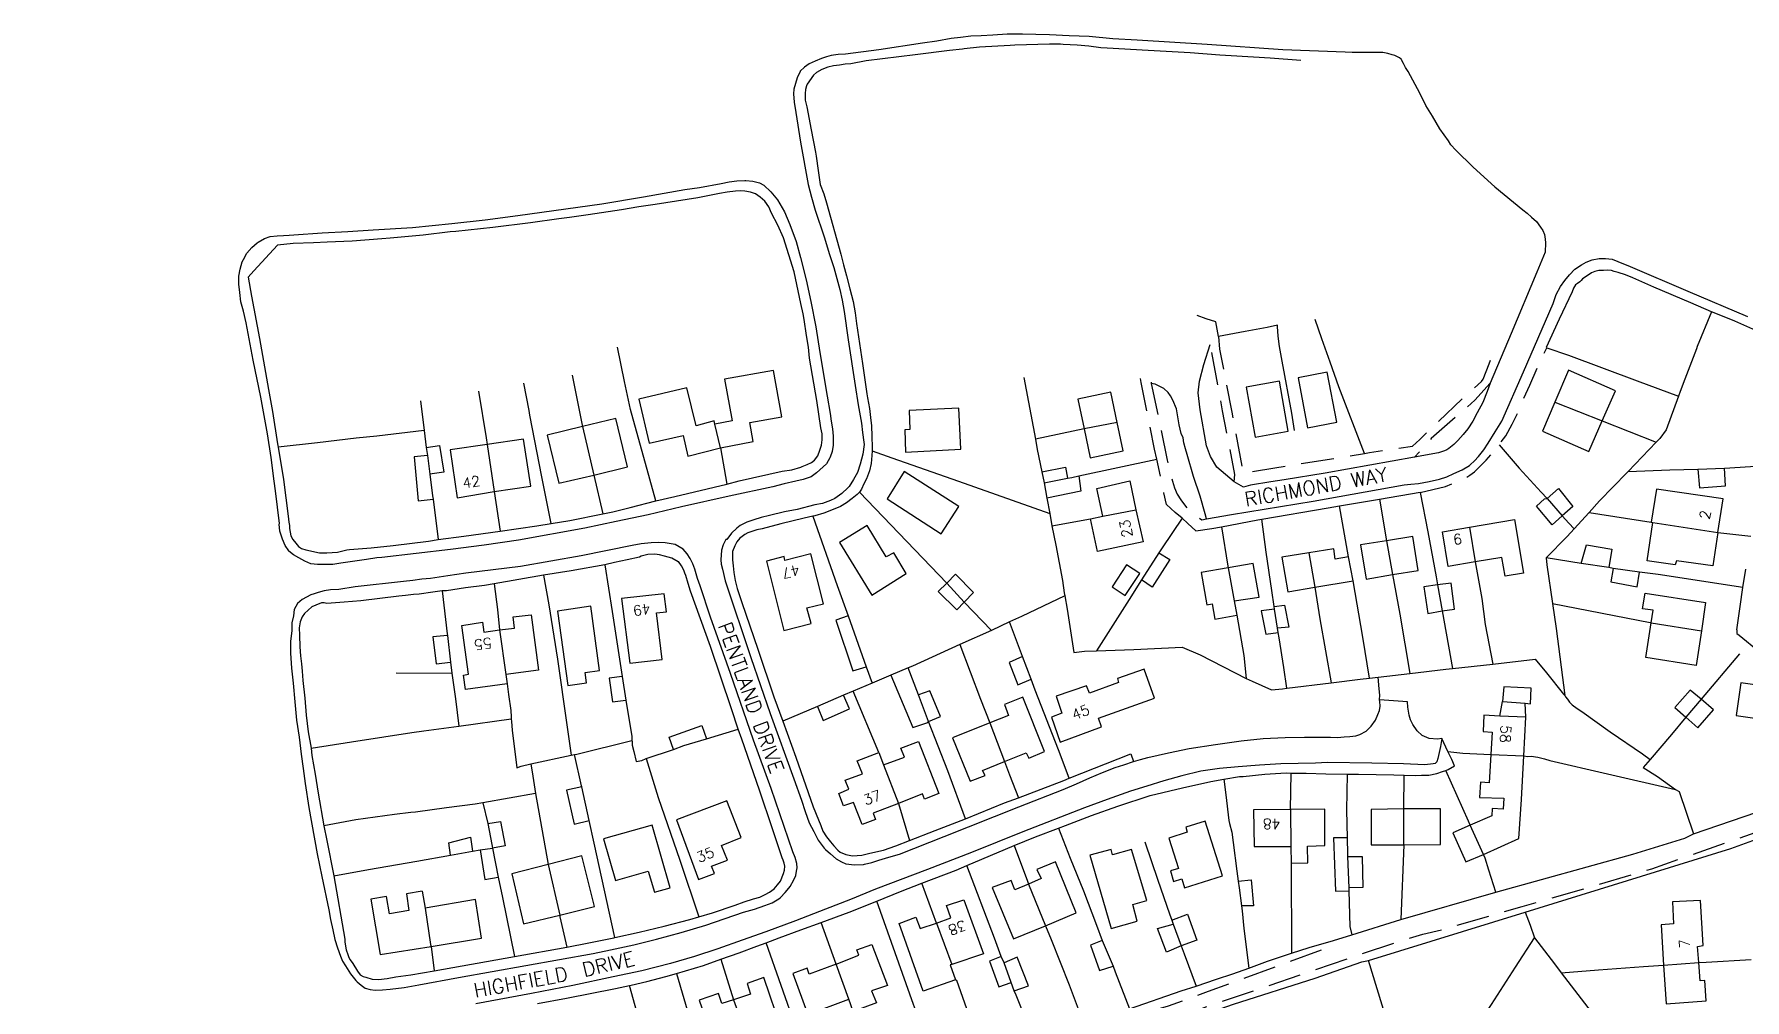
# Model space of a CAD drawing. Extents: x 441020 to 630336, y 432046 to 448236.
# Drawn here: x 628527 to 628857, y 447785.9 to 447972 of the extents above; entities that cross this region are included whole.
import ezdxf
from ezdxf.enums import TextEntityAlignment as Align

# ---------------------------------------------------------------- set-up
doc = ezdxf.new("R2010")
doc.units = 0
doc.linetypes.add('HIDDEN', pattern=[9.525, 6.35, -3.175])
for name, color, linetype in [('BUILDOUT', 8, 'CONTINUOUS'), ('BUILDTXT', 8, 'CONTINUOUS'), ('GENLINE', 8, 'CONTINUOUS'), ('GENPECK', 8, 'HIDDEN'), ('ROAD', 7, 'CONTINUOUS'), ('ROADTXT', 7, 'CONTINUOUS')]:
    doc.layers.add(name, color=color, linetype=linetype)
doc.styles.get("Standard").update_dxf_attribs({"font": 'simplex'})

msp = doc.modelspace()

# ---------------------------------------------------------------- linework, layer by layer
at = {"layer": 'BUILDOUT', "flags": 128}
for points in [[(628659.39, 447892.31), (628665.68, 447893.53), (628665.03, 447897.17), (628671.23, 447898.27), (628669.64, 447907.23), (628660.19, 447905.56), (628661.62, 447897.48), (628658.27, 447896.89)], [(628770.85, 447905.8), (628772.66, 447896.17), (628778.26, 447897.27), (628776.44, 447906.9), (628770.85, 447905.8)], [(628829.49, 447897.52), (628832.04, 447903.26), (628823, 447907.24), (628820.34, 447901.08), (628817.98, 447895.48), (628826.9, 447891.58), (628829.49, 447897.52)], [(628643.61, 447901.7), (628645.62, 447893.22), (628652.17, 447894.69), (628653.08, 447890.69), (628659.39, 447892.31), (628658.27, 447896.89), (628658.17, 447897.48), (628654.68, 447896.55), (628652.87, 447903.85), (628643.61, 447901.7)], [(628729.54, 447895.93), (628730.73, 447890.35), (628737.1, 447891.69), (628735.92, 447897.16), (628734.68, 447903.04), (628728.31, 447901.7), (628729.54, 447895.93)], [(628760.81, 447904.02), (628762.52, 447894.37), (628768.92, 447895.51), (628767.21, 447905.16), (628760.81, 447904.02)], [(628695.8, 447899.49), (628695.94, 447895.86), (628694.93, 447895.78), (628695.09, 447891.44), (628705.76, 447892.01), (628705.36, 447899.97), (628695.8, 447899.49)], [(628625.96, 447894.71), (628628.21, 447885.46), (628634.93, 447887.06), (628641.46, 447888.62), (628639.19, 447897.97), (628632.76, 447896.42), (628625.96, 447894.71)], [(628607.26, 447891.9), (628608.59, 447882.69), (628615.7, 447883.85), (628622.82, 447884.91), (628621.41, 447894), (628614.39, 447892.96), (628607.26, 447891.9)], [(628691.51, 447882.48), (628701.95, 447875.7), (628705.38, 447880.98), (628694.84, 447887.74), (628691.51, 447882.48)], [(628733.14, 447879.1), (628731.98, 447884.48), (628738.33, 447885.91), (628739.52, 447880.33), (628740.92, 447874.18), (628732.11, 447872.32), (628730.79, 447878.58)], [(628851.81, 447875.99), (628850.82, 447869.52), (628843.84, 447870.52), (628843.57, 447869.76), (628838.15, 447870.52), (628839.27, 447877.93), (628851.81, 447875.99), (628852.79, 447882.47), (628839.96, 447884.35), (628838.96, 447877.98), (628839.27, 447877.93)], [(628730.79, 447878.58), (628733.14, 447879.1), (628739.52, 447880.33)], [(628682.34, 447874.04), (628688.61, 447863.88), (628695.18, 447868.1), (628692.85, 447872.05), (628691.36, 447871.28), (628687.65, 447877.32), (628682.34, 447874.04)], [(628803.89, 447877.03), (628812.57, 447878.47), (628814.31, 447868.12), (628810.74, 447867.59), (628810.11, 447871.13), (628804.98, 447870.32), (628799.76, 447869.4), (628798.67, 447876.11), (628803.89, 447877.03)], [(628780.54, 447871.26), (628777.98, 447870.81), (628777.72, 447872.8), (628772.88, 447872.04), (628767.65, 447871.21), (628768.84, 447864.52), (628774.05, 447865.44), (628781.46, 447866.65)], [(628782.86, 447873.61), (628783.93, 447866.99), (628789.05, 447867.9), (628794, 447868.68), (628792.94, 447875.19), (628787.9, 447874.4), (628782.86, 447873.61)], [(628668.25, 447870.43), (628671.63, 447857.11), (628676.88, 447858.45), (628676.04, 447861.45), (628679.26, 447862.22), (628676.84, 447871.85), (628671.79, 447870.55), (628671.65, 447871.33), (628668.25, 447870.43)], [(628758.48, 447862.78), (628763.32, 447863.54), (628762.17, 447870.03), (628757.34, 447869.18), (628752.13, 447868.25), (628753.23, 447862.05), (628754.21, 447862.22), (628754.74, 447859.27), (628758.97, 447860.02)], [(628757.29, 447869.47), (628757.34, 447869.18), (628758.48, 447862.78), (628758.97, 447860.02)], [(628781.46, 447866.65), (628780.54, 447871.26)], [(628640.28, 447863.23), (628641.88, 447850.81), (628648.15, 447851.52), (628647.07, 447860.47), (628648.96, 447860.7), (628648.54, 447864.18), (628640.28, 447863.23)], [(628849.43, 447862.47), (628848.67, 447857.05), (628847.62, 447850.37), (628837.9, 447851.89), (628838.95, 447858.58), (628839.34, 447860.98), (628837.26, 447861.23), (628837.74, 447864.26), (628849.43, 447862.47)], [(628618.21, 447846.82), (628610.18, 447845.69), (628609.79, 447848.47), (628610.78, 447848.64), (628609.51, 447858.07), (628613.47, 447858.67), (628613.7, 447856.78), (628616.77, 447857.23), (628619.66, 447857.53), (628619.37, 447859.72), (628622.85, 447860.13), (628624.25, 447849.41), (628617.99, 447848.6)], [(628627.91, 447860.83), (628629.95, 447846.46), (628633.52, 447846.99), (628633.26, 447848.98), (628636.04, 447849.37), (628634.35, 447861.77), (628627.91, 447860.83)], [(628616.77, 447857.23), (628617.99, 447848.6), (628618.21, 447846.82)], [(628724.16, 447844.4), (628725.25, 447841.14), (628723.25, 447840.38), (628724.91, 447835.59), (628732.92, 447838.54), (628732.33, 447840.16), (628743.12, 447844.01), (628741.11, 447849.64), (628735.95, 447847.81), (628736.19, 447847.04), (628730.55, 447845.02), (628730, 447846.45), (628724.16, 447844.4)], [(628856.24, 447847.02), (628855.34, 447840.67), (628861.16, 447839.87), (628867.32, 447838.94), (628868.23, 447845.29), (628862.08, 447846.13), (628856.24, 447847.02)], [(628711.36, 447839.28), (628704.16, 447836.38), (628707.57, 447828.04), (628710.42, 447829.16), (628709.95, 447830.09), (628714.2, 447831.86), (628718.38, 447833.52), (628718.86, 447832.49), (628721.89, 447833.74), (628717.69, 447844.26), (628714.18, 447842.83), (628714.96, 447840.73), (628711.36, 447839.28)], [(628806.56, 447813.93), (628813.43, 447816.98), (628813.93, 447824.48), (628814.36, 447832.9), (628814.76, 447840.37), (628809.75, 447840.6), (628806.67, 447840.76), (628806.52, 447837.59), (628808.27, 447837.49), (628808.02, 447833.18), (628807.66, 447827.74), (628806.02, 447827.85), (628805.83, 447824.87), (628810.52, 447824.79)], [(628690.86, 447831.17), (628694.86, 447832.7), (628694.15, 447834.4), (628697.57, 447835.72), (628701.49, 447825.65), (628698.74, 447824.55), (628698.35, 447825.6), (628693.7, 447823.76), (628688.86, 447821.88), (628689.28, 447820.63), (628686.71, 447819.67), (628685.04, 447823.94), (628683.12, 447823.3), (628682.19, 447825.67), (628684.17, 447826.53), (628683.46, 447828.23), (628686.8, 447829.44), (628685.74, 447831.99), (628689.93, 447833.55), (628690.86, 447831.17), (628693.7, 447823.76)], [(628650.89, 447820.62), (628655.17, 447809.1), (628658.22, 447810.25), (628657.66, 447811.67), (628660.71, 447812.82), (628659.59, 447815.67), (628663.39, 447817.16), (628660.6, 447824.28), (628650.89, 447820.62)], [(628810.52, 447824.79), (628810.4, 447822.63), (628808.24, 447822.76), (628808.19, 447821.33), (628804.03, 447819.58)], [(628749.16, 447819.18), (628749.43, 447818.21), (628745.87, 447817.07), (628747.73, 447811.21), (628746.19, 447810.73), (628746.75, 447808.7), (628748.39, 447809.19), (628748.9, 447807.45), (628756.21, 447809.77), (628752.91, 447820.35), (628749.16, 447819.18)], [(628769.38, 447822.56), (628769.42, 447815.46), (628769.49, 447812.22), (628772.72, 447812.29), (628772.66, 447815.53), (628775.99, 447815.61), (628775.97, 447822.62), (628769.38, 447822.56), (628762.18, 447822.5), (628762.32, 447815.42), (628769.42, 447815.46)], [(628784.91, 447822.58), (628784.9, 447815.77), (628791.2, 447815.77), (628798.3, 447815.82), (628798.29, 447822.72), (628791.19, 447822.68), (628784.91, 447822.58)], [(628636.82, 447816.91), (628639.16, 447808.89), (628645.44, 447810.72), (628646.67, 447806.67), (628649.67, 447807.51), (628646.2, 447819.59), (628636.82, 447816.91)], [(628806.56, 447813.93), (628804.03, 447819.58)], [(628619.12, 447810.21), (628621.35, 447800.55), (628628.36, 447802.2), (628635.07, 447803.9), (628632.63, 447813.63), (628626.12, 447811.96), (628619.12, 447810.21)], [(628730.62, 447813.75), (628734.75, 447799.66), (628739.78, 447801.06), (628738.91, 447804.26), (628741.61, 447805.04), (628738.65, 447814.87), (628734.98, 447813.82), (628734.78, 447814.9), (628730.62, 447813.75)], [(628711.81, 447807.57), (628715.91, 447797.64), (628722.07, 447800.15), (628728.02, 447802.63), (628724.04, 447812.48), (628720.44, 447811.03), (628721.26, 447809.25), (628718.81, 447808.2), (628716.16, 447807.12), (628715.43, 447808.92), (628711.81, 447807.57)], [(628601.85, 447806.84), (628598.79, 447806.3), (628599.25, 447803.13), (628595.51, 447802.47), (628594.92, 447805.81), (628591.96, 447805.29), (628593.75, 447794.64), (628603.54, 447796.17), (628613.3, 447797.8), (628612.09, 447805.2), (628602.42, 447803.59)], [(628601.85, 447806.84), (628602.42, 447803.59), (628603.47, 447796.56)], [(628701.05, 447800.68), (628703.99, 447792.68), (628703.7, 447792.62), (628704.72, 447789.76), (628698.51, 447787.54), (628693.85, 447800.62), (628697.09, 447801.81), (628697.89, 447799.62), (628701.05, 447800.68), (628703.82, 447801.68), (628702.99, 447804.08), (628706.34, 447805.18), (628710.12, 447794.78), (628703.99, 447792.68)], [(628840.87, 447800.32), (628841.33, 447792.58), (628841.83, 447785.15), (628849.55, 447785.71), (628849.26, 447789.62), (628848.36, 447789.56), (628848.14, 447793.08), (628847.9, 447796.18), (628848.98, 447796.37), (628848.46, 447805.02), (628843.02, 447804.76), (628843.26, 447800.54), (628840.87, 447800.32)], [(628681.73, 447792.79), (628676.49, 447790.84), (628676.08, 447791.99), (628673.32, 447790.99), (628676.24, 447783.08), (628684.15, 447786.01), (628681.73, 447792.79), (628686.1, 447794.48), (628685.71, 447795.52), (628688.58, 447796.54), (628691.61, 447788.65), (628688.54, 447787.6), (628689.46, 447785.32), (628684.99, 447783.61), (628684.15, 447786.01)], [(628661.92, 447785.92), (628659.62, 447785.2), (628658.97, 447787.12), (628655.24, 447785.85), (628658.71, 447776), (628664.76, 447777.99), (628671.18, 447780.15), (628667.77, 447790.21), (628664.53, 447789.02), (628665.19, 447787.01), (628661.92, 447785.92)]]:
    msp.add_lwpolyline(points, dxfattribs=at)
at = {"layer": 'GENLINE', "flags": 128}
for points in [[(628771.37, 447966.94), (628765.4, 447967.4), (628757.9, 447967.89), (628755.74, 447968.02), (628749.98, 447968.42), (628741.87, 447968.91), (628733.98, 447969.34), (628732.74, 447969.42), (628730.45, 447969.73), (628728.18, 447969.93), (628725.52, 447970.07), (628725.01, 447970.08), (628722.87, 447970.11), (628716.2, 447969.94), (628715.29, 447969.88), (628709.36, 447969.54), (628706.37, 447969.21), (628706.08, 447969.16), (628703.58, 447968.92), (628696.93, 447968.04), (628687.49, 447966.87), (628684.54, 447966.35), (628683.44, 447966.25), (628682.35, 447966.06), (628681.16, 447965.95), (628680.09, 447965.66), (628678.94, 447965.25), (628677.93, 447964.67), (628677.31, 447964.15), (628676.1, 447962.41), (628675.95, 447962.08), (628675.78, 447961.34), (628675.7, 447960.62), (628675.73, 447959.3), (628676.06, 447958.04), (628676.85, 447953.61), (628677.71, 447949.29), (628677.85, 447948.51), (628678.25, 447945.73), (628678.62, 447943.06), (628679.34, 447941.25), (628679.86, 447939.52), (628682.62, 447929.65), (628683.09, 447927.6), (628683.67, 447925.47), (628684.32, 447922.94), (628684.96, 447920.52), (628685.34, 447918.35), (628685.61, 447916.26), (628686.78, 447908.55), (628687.61, 447902.71), (628687.75, 447901.92), (628688.12, 447899.85), (628688.32, 447898.16), (628688.5, 447896.57), (628688.55, 447894.54), (628688.64, 447892.33), (628688.65, 447891.72), (628688.61, 447890.8), (628688.48, 447889.25), (628688.11, 447887.87), (628687.57, 447886.35), (628687.04, 447885.34), (628686.6, 447884.35), (628686.2, 447883.77), (628685.78, 447883.29), (628684.8, 447882.5), (628683.72, 447881.7), (628682.53, 447880.98), (628681.1, 447880.43), (628679.3, 447879.7), (628677.57, 447879.19), (628677.17, 447879.12), (628675.52, 447878.72), (628671.04, 447877.62), (628667.45, 447876.68), (628666.37, 447876.49), (628664.65, 447875.88), (628664.09, 447875.58), (628663.55, 447875.18), (628663.09, 447874.89), (628662.51, 447874.18), (628662.14, 447873.4), (628661.72, 447872.31), (628661.67, 447871.49), (628661.71, 447870.69), (628661.8, 447869.58), (628661.93, 447868.29), (628662.21, 447866.71), (628662.59, 447865.15), (628663.47, 447862.47), (628666.59, 447853.47), (628669.65, 447844.27), (628671.39, 447839.6), (628673.95, 447832.64), (628677.27, 447823.07), (628678.31, 447820.62), (628678.72, 447819.47), (628679.11, 447818.42), (628679.81, 447817.33), (628680.6, 447816.35), (628681.25, 447815.55), (628681.99, 447814.77), (628682.47, 447814.35), (628683.56, 447813.93), (628684.83, 447813.65), (628686.64, 447813.77), (628688.2, 447814.15), (628690.84, 447814.72), (628693.23, 447815.55), (628695.88, 447816.63), (628700.83, 447818.52), (628706.62, 447820.77), (628714.2, 447823.84), (628716.87, 447824.82), (628725.62, 447828.2), (628726.67, 447828.59), (628738.52, 447833.34), (628739.09, 447831.81), (628740.44, 447832.25), (628741.8, 447832.6), (628745.8, 447833.51), (628749.82, 447834.33), (628754.86, 447835.12), (628759.82, 447835.8), (628764.1, 447836.25), (628768.33, 447836.49), (628772.07, 447836.55), (628775.84, 447836.51), (628777.06, 447836.52), (628778.39, 447836.45), (628779.69, 447836.58), (628780.79, 447836.68), (628781.98, 447836.79), (628782.75, 447837.03), (628783.96, 447837.65), (628784.91, 447838.63), (628785.72, 447839.79), (628786.23, 447840.89), (628786.5, 447841.65), (628786.66, 447842.49), (628786.6, 447843.4), (628786.55, 447843.69), (628786.59, 447844.61), (628786.48, 447845.81), (628786.27, 447848.11)], [(628572.19, 447903.54), (628572.94, 447899.31), (628573.94, 447893.09), (628574.06, 447892.4), (628575.07, 447886.18), (628576.01, 447879.14), (628576.12, 447877.94), (628576.23, 447877.35), (628576.23, 447876.74), (628576.48, 447875.36), (628576.91, 447874.62), (628577.45, 447873.91), (628577.96, 447873.29), (628578.54, 447872.88), (628579.4, 447872.63), (628582.04, 447872.08), (628583.47, 447872.03), (628585.47, 447872.18), (628587.33, 447872.61), (628587.82, 447872.7), (628592.02, 447873.04), (628596.21, 447873.48), (628603.07, 447874.29), (628604.95, 447874.62), (628609.9, 447875.3), (628616.85, 447876.23), (628623.97, 447877.29), (628626.75, 447877.68), (628630.29, 447878.31), (628636.67, 447879.55), (628638.63, 447879.99), (628641.94, 447880.79), (628646.89, 447882.07), (628650.6, 447882.93), (628660.63, 447885.32), (628662.96, 447885.94), (628671.26, 447887.82), (628673.15, 447888.05), (628674.89, 447888.56), (628675.16, 447888.71), (628676.11, 447889.09), (628676.96, 447889.44), (628677.49, 447889.94), (628678.15, 447890.77), (628678.57, 447891.86), (628678.9, 447892.83), (628679.02, 447893.87), (628679.03, 447894.99), (628678.72, 447896.15), (628677.99, 447901.4), (628676.54, 447909.58), (628676.37, 447911.68), (628675.97, 447913.94), (628675.52, 447917.01), (628675.33, 447918.1), (628674.87, 447920.15), (628673.58, 447926.22), (628672.6, 447929.49), (628671.51, 447932.75), (628670.46, 447935.21), (628669.24, 447937.53), (628668.72, 447938.76), (628667.92, 447939.84), (628667.07, 447940.6), (628666.14, 447941.25), (628665.17, 447941.58), (628664.11, 447941.8), (628663.29, 447941.86), (628662.29, 447941.78), (628660.7, 447941.6), (628659.22, 447941.34), (628655, 447940.49), (628646.8, 447939.23), (628643.63, 447938.77), (628640.28, 447938.18), (628633.85, 447937.24), (628630.28, 447936.71), (628628.2, 447936.44), (628622.75, 447935.68), (628615.49, 447934.79), (628608.31, 447934.03), (628607.21, 447933.93), (628602.04, 447933.32), (628595.65, 447932.69), (628594.04, 447932.61), (628588.34, 447932.11), (628583.49, 447931.96), (628580.88, 447931.8), (628576.94, 447931.71), (628573.95, 447931.38), (628569.35, 447926.4), (628568.24, 447925.19), (628568.89, 447921.54), (628570.44, 447913.39), (628572.19, 447903.54)], [(628860.87, 447914.17), (628855.04, 447916.69), (628850.77, 447918.47), (628850.55, 447918.53), (628846.59, 447920.26), (628839.45, 447923.26), (628835.37, 447925.08), (628833.95, 447925.64), (628832.55, 447926.1), (628831.81, 447926.27), (628831.27, 447926.48), (628830.44, 447926.54), (628829.74, 447926.51), (628828.83, 447926.46), (628828.04, 447926.32), (628827.39, 447926), (628826.75, 447925.58), (628825.66, 447924.88), (628825.42, 447924.53), (628825.16, 447924.28), (628824.7, 447924), (628824.34, 447923.73), (628823.95, 447923.05), (628823.66, 447922.39), (628821.15, 447917.07), (628818.66, 447911.65), (628818.78, 447911.57), (628822.99, 447910.18), (628836.26, 447905.23), (628844.2, 447902.27)], [(628770.12, 447895.62), (628769.62, 447898.98), (628767.74, 447909.01), (628767.23, 447911.86), (628766.98, 447913.85), (628766.87, 447915.66), (628766.81, 447915.95), (628764.86, 447915.51), (628760.63, 447914.75), (628755.43, 447913.73), (628754.92, 447916.58), (628753.09, 447917.17), (628751.36, 447917.78)], [(628783.6, 447891.21), (628778.68, 447904.04), (628777.02, 447908.83), (628775.41, 447913.32), (628774.13, 447917.05)], [(628850.55, 447918.53), (628847.78, 447911.84), (628847.65, 447911.41), (628845.44, 447905.54), (628844.55, 447903.14), (628844.2, 447902.27), (628841.8, 447895.75), (628840.57, 447894.11), (628839.88, 447893.38), (628834.49, 447887.75), (628834.22, 447887.5), (628828.99, 447882.1), (628826.96, 447879.81), (628824.06, 447876.66), (628822.7, 447875.19), (628818.65, 447871.12), (628818.79, 447869.73), (628819.91, 447862.31), (628820.57, 447857.45), (628822.25, 447844.54)], [(628646.89, 447882.07), (628645.74, 447886.23), (628642.03, 447899.69), (628640.88, 447905.07), (628639.49, 447911.73)], [(628630.8, 447906.33), (628632.66, 447897.01), (628632.76, 447896.42), (628634.93, 447887.06), (628636.67, 447879.55)], [(628717.93, 447905.85), (628720.14, 447893.96)], [(628612.67, 447903.21), (628614.16, 447894.24), (628614.39, 447892.96), (628615.7, 447883.85), (628616.85, 447876.23)], [(628626.75, 447877.68), (628624.94, 447886.71), (628622.63, 447898.58), (628622.47, 447899.47), (628621.43, 447904.77)], [(628601.52, 447901.34), (628602.22, 447895.67), (628602.6, 447892.39), (628602.88, 447890.81), (628603.32, 447887.23), (628603.85, 447883.06), (628603.98, 447882.37), (628604.95, 447874.62)], [(628820.34, 447901.08), (628829.49, 447897.52), (628839.88, 447893.38)], [(628735.92, 447897.16), (628729.54, 447895.93), (628720.14, 447893.96)], [(628602.22, 447895.67), (628593.08, 447894.56), (628589.09, 447894.15), (628581.63, 447893.24), (628574.06, 447892.4)], [(628602.6, 447892.39), (628605.18, 447892.74), (628605.99, 447887.61), (628603.32, 447887.23)], [(628720.14, 447893.96), (628720.49, 447891.99), (628721.36, 447887.67), (628721.84, 447885.52), (628722.36, 447882.57), (628722.89, 447879.62), (628723.31, 447877.25), (628724.07, 447873.53), (628725.38, 447866.75), (628725.7, 447864.37), (628725.8, 447863.78), (628726.26, 447861.22), (628727.54, 447852.82), (628729.63, 447853.09), (628731.95, 447853.19), (628739.11, 447853.45), (628748.48, 447853.89), (628751.9, 447852.37), (628760.82, 447847.86), (628761.93, 447847.34), (628765.68, 447845.67), (628767.78, 447845.84), (628768.67, 447846), (628777.22, 447847.01), (628782.79, 447847.7), (628784.58, 447847.91), (628786.27, 447848.11), (628792.35, 447848.78), (628799.31, 447849.61), (628800.61, 447849.74), (628808.37, 447850.61), (628816.54, 447851.55), (628818.73, 447848.9), (628822, 447844.8), (628822.25, 447844.54), (628822.4, 447844.27), (628822.78, 447843.83), (628823.18, 447843.29), (628823.68, 447842.77), (628824.63, 447842.02), (628825.54, 447841.47), (628831, 447837.57), (628837.25, 447833.29), (628838.75, 447832.24)], [(628809.61, 447892.88), (628813.45, 447888.38), (628817.72, 447883.76), (628818.86, 447882.54), (628821.78, 447879.2), (628823.05, 447877.8), (628824.06, 447876.66)], [(628602.88, 447890.81), (628600.29, 447890.56), (628601.09, 447882.06), (628603.98, 447882.37)], [(628659.39, 447892.31), (628660.63, 447885.32)], [(628688.65, 447891.72), (628692.44, 447890.36), (628705.33, 447885.84), (628722.89, 447879.62)], [(628721.84, 447885.52), (628726.35, 447886.43), (628727.14, 447886.57), (628728.5, 447886.91), (628743.58, 447890.09)], [(628721.36, 447887.67), (628725.97, 447888.59), (628726.35, 447886.43)], [(628728.5, 447886.91), (628728.93, 447883.94), (628722.36, 447882.57)], [(628834.49, 447887.75), (628842.55, 447888.06), (628847.91, 447888.2), (628853.06, 447888.4), (628860.09, 447888.84)], [(628847.91, 447888.2), (628848.25, 447884.6), (628853.26, 447884.99), (628853.06, 447888.4)], [(628686.2, 447883.77), (628693.79, 447875.87), (628703.02, 447866.24), (628706.41, 447862.57), (628711.65, 447857.11)], [(628749.53, 447877.74), (628751.1, 447876.3), (628754.17, 447876.74), (628756.04, 447877.07), (628763.02, 447878.41), (628763.8, 447878.55), (628776.62, 447880.73), (628778.79, 447881.11), (628786.49, 447882.38), (628794.36, 447883.77), (628794.38, 447883.69), (628795.82, 447876.11), (628797.46, 447867.46), (628797.74, 447865.89), (628798.63, 447860.87), (628800.61, 447849.74)], [(628818.36, 447882.45), (628818.86, 447882.54), (628821.06, 447884.45), (628823.8, 447880.98), (628821.78, 447879.2), (628819.86, 447877.43), (628816.78, 447881.05), (628818.36, 447882.45)], [(628780.54, 447871.26), (628778.79, 447881.11)], [(628786.49, 447882.38), (628787.9, 447874.4), (628789.05, 447867.9), (628790.42, 447860.22), (628792.35, 447848.78)], [(628826.96, 447879.81), (628838.96, 447877.98)], [(628677.17, 447879.12), (628681.88, 447865.74), (628684.03, 447859.92), (628687.51, 447850.08), (628688.67, 447846.93)], [(628723.31, 447877.25), (628730.79, 447878.58)], [(628748.43, 447878.77), (628744.58, 447873.01), (628743.93, 447872.08), (628740.6, 447866.82), (628738.22, 447863.04), (628731.95, 447853.19)], [(628756.04, 447877.07), (628757.29, 447869.47)], [(628768.67, 447846), (628768.07, 447849.96), (628767.15, 447855.69), (628766.98, 447856.67), (628766.82, 447857.56), (628766.27, 447861.22), (628766.19, 447861.71), (628765.74, 447864.78), (628764.63, 447872.2), (628763.8, 447878.55)], [(628803.89, 447877.03), (628804.98, 447870.32), (628806.24, 447863.23), (628806.91, 447858.27), (628808.37, 447850.61)], [(628825.45, 447870), (628826.43, 447873.62), (628831.36, 447872.77), (628830.77, 447869.21)], [(628851.81, 447875.99), (628858.13, 447875.29)], [(628580.4, 447834.41), (628580.54, 447833.02), (628581.19, 447829.38), (628581.74, 447825.72), (628582.86, 447819.41), (628583.46, 447816.58), (628584.77, 447809.8), (628586.93, 447797.59), (628586.94, 447796.98), (628587.2, 447795.51), (628587.46, 447794.64), (628587.66, 447794.06), (628587.95, 447793.61), (628588.48, 447792.89), (628589.35, 447791.42), (628589.88, 447790.7), (628590.45, 447790.39), (628590.97, 447790.28), (628592.16, 447789.89), (628593.39, 447789.8), (628595.09, 447790), (628596.76, 447790.3), (628599.63, 447790.7), (628604.16, 447791.51), (628619.62, 447794.25), (628629.76, 447796.05), (628633.98, 447796.9), (628638.78, 447797.86), (628638.98, 447797.89), (628643.67, 447798.93), (628648.54, 447800.1), (628653.49, 447801.38), (628655.23, 447801.89), (628657.84, 447802.66), (628662.24, 447804.16), (628663.96, 447804.77), (628665.78, 447805.39), (628666.95, 447805.7), (628667.98, 447806.19), (628668.81, 447806.64), (628669.71, 447807.31), (628670.39, 447808.04), (628670.98, 447808.75), (628671.52, 447810.27), (628671.71, 447810.91), (628671.78, 447811.64), (628671.68, 447812.23), (628671.48, 447812.8), (628671.29, 447813.28), (628669.39, 447818.83), (628666.94, 447826.32), (628663.47, 447836.16), (628662.82, 447838.08), (628661.52, 447842.01), (628657.46, 447853.99), (628653.63, 447864.68), (628653.17, 447866.12), (628652.7, 447867.66), (628652.51, 447868.14), (628652.31, 447868.71), (628651.86, 447869.55), (628651.3, 447870.36), (628651.21, 447870.34), (628649.97, 447871.04), (628648.58, 447871.4), (628647.62, 447871.64), (628646.69, 447871.78), (628645.37, 447871.75), (628644.11, 447871.42), (628643.73, 447871.25), (628641.39, 447870.73), (628638.94, 447870.2), (628637.09, 447869.77), (628630.59, 447868.61), (628625.26, 447867.77), (628615.71, 447866.07), (628613.84, 447865.74), (628610.16, 447865.29), (628606.5, 447864.74), (628605.69, 447864.7), (628603.9, 447864.49), (628601.23, 447864.11), (628600.13, 447864.02), (628598.63, 447863.86), (628597.33, 447863.73), (628589.98, 447862.83), (628586.77, 447862.56), (628583.47, 447862.28), (628582.95, 447862.39), (628582.44, 447862.4), (628581.29, 447862), (628580.54, 447861.66), (628579.14, 447860.39), (628578.65, 447859.7), (628578.31, 447858.73), (628578.11, 447857.57), (628578.16, 447856.16), (628578.25, 447853.94), (628578.35, 447852.23), (628578.53, 447850.64), (628578.68, 447849.24), (628578.8, 447847.44), (628579.19, 447844.05), (628579.47, 447840.75), (628579.84, 447837.57), (628580.4, 447834.41)], [(628637.09, 447869.77), (628638.48, 447860.77), (628640.41, 447848.22), (628641.11, 447843.67), (628642.26, 447836.66), (628642.3, 447835.86), (628642.33, 447835.66), (628642.36, 447834.95), (628642.66, 447833.79), (628643.11, 447831.84), (628644.19, 447832.03), (628645.05, 447832.38), (628650.32, 447834.13), (628652.32, 447834.89), (628656.66, 447836.17), (628662.82, 447838.08)], [(628734.94, 447865.51), (628737.47, 447863.82), (628740.27, 447868.08), (628737.74, 447869.76), (628734.94, 447865.51)], [(628743.93, 447872.08), (628746.1, 447870.74), (628742.67, 447865.46), (628740.6, 447866.82)], [(628772.88, 447872.04), (628774.05, 447865.44), (628775.04, 447859.32), (628777.22, 447847.01)], [(628856.64, 447865.38), (628840.25, 447867.85), (628836.71, 447868.34), (628831.61, 447869.06), (628830.77, 447869.21), (628825.45, 447870), (628818.65, 447871.12)], [(628625.26, 447867.77), (628626.27, 447862.06), (628627.93, 447851.59), (628629.77, 447838.91), (628630.6, 447833.07)], [(628701.38, 447864.63), (628704.95, 447861.1), (628706.41, 447862.57), (628708.22, 447864.42), (628704.75, 447867.97), (628703.02, 447866.24), (628701.38, 447864.63)], [(628784.58, 447847.91), (628783.28, 447855.81), (628781.46, 447866.65)], [(628795.06, 447865.52), (628795.87, 447860.38), (628798.63, 447860.87), (628801.01, 447861.19), (628800.32, 447866.24), (628797.74, 447865.89), (628795.06, 447865.52)], [(628831.61, 447869.06), (628831.16, 447866.44), (628836.2, 447865.51), (628836.71, 447868.34)], [(628855.44, 447857.24), (628856.07, 447861.72), (628856.64, 447865.38), (628857.22, 447868.93)], [(628605.69, 447864.7), (628606.65, 447856.44), (628606.7, 447856.15), (628607.32, 447850.97), (628607.58, 447848.89), (628608.26, 447843.93), (628608.89, 447838.66)], [(628615.71, 447866.07), (628616.38, 447861.12), (628616.77, 447857.23)], [(628725.8, 447863.78), (628717.48, 447859.76), (628715.12, 447858.74), (628711.65, 447857.11), (628705.53, 447854.39), (628696.42, 447850.24), (628695.57, 447849.88), (628692.26, 447848.48), (628688.67, 447846.93), (628684.99, 447845.37), (628683.09, 447844.62), (628678.1, 447842.42), (628671.39, 447839.6)], [(628684.03, 447859.92), (628681.64, 447859.09), (628684.9, 447849.31), (628687.51, 447850.08)], [(628758.97, 447860.02), (628760.35, 447852.24), (628760.82, 447847.86)], [(628766.27, 447861.22), (628763.7, 447860.86), (628764.6, 447856.35), (628766.98, 447856.67)], [(628766.19, 447861.71), (628768.17, 447861.96), (628769.02, 447857.74), (628766.82, 447857.56)], [(628819.91, 447862.31), (628838.74, 447858.64), (628838.95, 447858.58), (628848.67, 447857.05)], [(628726.67, 447828.59), (628724.57, 447834.11), (628720.09, 447845.6), (628719.31, 447847.7), (628717.62, 447852.07), (628715.12, 447858.74)], [(628606.7, 447856.15), (628603.91, 447855.85), (628604.52, 447850.68), (628607.32, 447850.97)], [(628705.53, 447854.39), (628709.54, 447843.83), (628711.36, 447839.28), (628714.2, 447831.86), (628715.17, 447829.29), (628716.87, 447824.82)], [(628706.62, 447820.77), (628703.26, 447830.02), (628699.54, 447839.52), (628697.61, 447844.66), (628695.57, 447849.88)], [(628717.62, 447852.07), (628715.09, 447850.91), (628716.76, 447846.64), (628719.31, 447847.7)], [(628855.97, 447852.56), (628848.58, 447843.84), (628845.64, 447840.37), (628842.88, 447837.03), (628838.75, 447832.24), (628837.41, 447830.68), (628840.15, 447828.93), (628843.65, 447826.41), (628844.33, 447826.02), (628847.09, 447817.88)], [(628596.82, 447848.91), (628607.58, 447848.89)], [(628618.21, 447846.82), (628618.48, 447844.73), (628618.92, 447841.66), (628619.03, 447840.46), (628619.01, 447840.05)], [(628640.41, 447848.22), (628637.93, 447847.88), (628638.54, 447843.31), (628641.11, 447843.67)], [(628692.26, 447848.48), (628696.49, 447838.37), (628699.36, 447839.38)], [(628624.07, 447785.19), (628629.68, 447786.19), (628639.1, 447788.06), (628641.84, 447788.65), (628642.14, 447788.7), (628645.15, 447789.44), (628648.84, 447790.4), (628650.88, 447790.96), (628656.09, 447792.5), (628659.43, 447793.7), (628662.97, 447794.94), (628666.39, 447796.26), (628668.21, 447796.89), (628670.68, 447797.83), (628674.87, 447799.39), (628678.79, 447800.79), (628684.22, 447802.78), (628689.53, 447804.94), (628694.08, 447806.76), (628698.25, 447808.41), (628704.82, 447810.9), (628706.9, 447811.78), (628714.36, 447814.93), (628716.07, 447815.64), (628720.14, 447817.28), (628724.61, 447818.98), (628725.94, 447819.52), (628730.98, 447821.44), (628736.04, 447823.25), (628742.29, 447825.27), (628748.52, 447826.78), (628754, 447827.96), (628756.46, 447828.4), (628759.51, 447828.94), (628760.22, 447828.96), (628764.41, 447829.4), (628768.53, 447829.62), (628769.45, 447829.59), (628772.39, 447829.6), (628776.18, 447829.46), (628780.25, 447829.37), (628782.49, 447829.36), (628789.31, 447829.25), (628791.26, 447829.19), (628793.39, 447829.16), (628794.61, 447829.18), (628796.02, 447829.22), (628797.6, 447829.5), (628798.65, 447829.89), (628799.32, 447830.11), (628799.79, 447830.3), (628800.99, 447831.02), (628800.46, 447832.25), (628799.69, 447833.73), (628798.53, 447836.27), (628797.74, 447836.13), (628796.1, 447836.25), (628794.78, 447836.82), (628793.8, 447837.77), (628792.98, 447838.94), (628792.51, 447839.87), (628792.25, 447840.74), (628791.97, 447842.32), (628791.9, 447843.32), (628786.55, 447843.69)], [(628678.1, 447842.42), (628679.18, 447839.76), (628684.27, 447841.99), (628683.09, 447844.62)], [(628689.93, 447833.55), (628684.99, 447845.37)], [(628699.36, 447839.38), (628699.54, 447839.52), (628701.8, 447840.53), (628699.8, 447845.46), (628697.61, 447844.66)], [(628810.48, 447846.21), (628810.26, 447843.43), (628814.59, 447843.08), (628815.62, 447842.96), (628815.81, 447845.94), (628810.48, 447846.21)], [(628848.58, 447843.84), (628846.44, 447845.59), (628843.48, 447842.22), (628845.64, 447840.37), (628847.93, 447838.34), (628850.97, 447841.82), (628848.58, 447843.84)], [(628580.4, 447834.41), (628588.21, 447835.6), (628594.43, 447836.6), (628599.87, 447837.4), (628602.14, 447837.77), (628608.89, 447838.66), (628619.01, 447840.05)], [(628619.01, 447840.05), (628619.09, 447839.56), (628619.19, 447837.85), (628620.08, 447830.59), (628620.93, 447830.95), (628622.78, 447831.38)], [(628650.32, 447834.13), (628649.49, 447836.52), (628655.8, 447838.76), (628656.66, 447836.17)], [(628630.6, 447833.07), (628631.19, 447833.17)], [(628631.19, 447833.17), (628631.69, 447833.26), (628642.3, 447835.86)], [(628638.98, 447797.89), (628637.95, 447802.58), (628635.04, 447816.08), (628634.06, 447820.48), (628632.61, 447826.93), (628632.57, 447827.12), (628631.19, 447833.17)], [(628799.69, 447833.73), (628802.59, 447833.44), (628808.02, 447833.18), (628814.36, 447832.9), (628815.09, 447832.81), (628815.8, 447832.84), (628817.05, 447832.65), (628818.32, 447832.37), (628819.39, 447832.05), (628830.51, 447829.46), (628843.65, 447826.41)], [(628622.78, 447831.38), (628630.6, 447833.07)], [(628622.78, 447831.38), (628623.2, 447829.01), (628623.69, 447825.65), (628626.12, 447811.96), (628628.36, 447802.2), (628628.42, 447801.91), (628629.76, 447796.05)], [(628645.05, 447832.38), (628647.39, 447824.88), (628651.57, 447812.82), (628655.23, 447801.89)], [(628804.03, 447819.58), (628803.7, 447820.33), (628799.32, 447830.11)], [(628632.61, 447826.93), (628629.67, 447826.3), (628631.14, 447819.76), (628634.06, 447820.48)], [(628756.46, 447828.4), (628756.88, 447825.42), (628757.46, 447820.45), (628757.57, 447819.86), (628758.06, 447818.22), (628758.31, 447816.23), (628759, 447810.67), (628759.23, 447808.78), (628759.46, 447807.5), (628759.87, 447804.02), (628760.05, 447803.03), (628760.35, 447799.63), (628761.3, 447791.98)], [(628769.38, 447822.56), (628769.45, 447829.59)], [(628780.25, 447829.37), (628780.16, 447822.45), (628780.3, 447817.09), (628780.35, 447813.95), (628780.32, 447813.54), (628780.58, 447807.49), (628780.59, 447806.88), (628780.79, 447800.01), (628781.17, 447798.45)], [(628791.2, 447815.77), (628791.19, 447822.68), (628791.26, 447829.19)], [(628623.69, 447825.65), (628613.55, 447823.85), (628612.08, 447823.59), (628606.51, 447822.9), (628600.57, 447822.05), (628599.66, 447821.99), (628596.48, 447821.63), (628589.04, 447820.61), (628582.86, 447819.41)], [(628613.55, 447823.85), (628614.47, 447819.85), (628615.28, 447815.83), (628615.4, 447815.14), (628616.5, 447809.54), (628617.3, 447805.62), (628619.62, 447794.25)], [(628693.7, 447823.76), (628695.88, 447816.63)], [(628614.47, 447819.85), (628616.93, 447820.28), (628617.87, 447815.57), (628615.4, 447815.14)], [(628808.97, 447806.64), (628835.39, 447813.97), (628845.41, 447817.07), (628847.09, 447817.88), (628861.74, 447822.91)], [(628607.31, 447813.8), (628606.99, 447816.18), (628611.17, 447817.23), (628611.55, 447814.55)], [(628666.99, 447748.22), (628665.02, 447753.05), (628681.8, 447758.67), (628681.38, 447760.43), (628695.85, 447764.72), (628708.79, 447768.54), (628719.8, 447771.72), (628720.85, 447772.11), (628727.96, 447774.38), (628747.65, 447781.33), (628758.36, 447785.06), (628774.12, 447790.09), (628783.12, 447793.21), (628784.4, 447793.44), (628814.63, 447802.77), (628839.75, 447810.58), (628854.29, 447815.09), (628859.25, 447816.89)], [(628724.61, 447818.98), (628726.86, 447813.19), (628729.39, 447806.93), (628731.9, 447800.27), (628733.03, 447797.32), (628735.12, 447792.41), (628735.53, 447791.27), (628738.31, 447784.14)], [(628780.3, 447817.09), (628777.65, 447817.13), (628778.06, 447806.84), (628780.59, 447806.88)], [(628804.03, 447819.58), (628800.65, 447818.06), (628803.15, 447812.51), (628806.56, 447813.93)], [(628584.77, 447809.8), (628591.46, 447810.99), (628600.81, 447812.65), (628607.31, 447813.8), (628611.55, 447814.55), (628613.02, 447814.82), (628615.4, 447815.14)], [(628613.02, 447814.82), (628613.94, 447809.09), (628616.5, 447809.54)], [(628716.07, 447815.64), (628718.6, 447808.78), (628718.81, 447808.2), (628722.07, 447800.15), (628723.15, 447797.5), (628726.62, 447788.77), (628729.52, 447781.06)], [(628738.31, 447784.14), (628748.26, 447787.63), (628751.14, 447788.55), (628755.07, 447789.86), (628758.23, 447790.93), (628761.3, 447791.98), (628764.92, 447793.33), (628768.55, 447794.59), (628769.52, 447794.86), (628772.98, 447795.98), (628777.62, 447797.32), (628781.17, 447798.45), (628790.61, 447801.35), (628808.97, 447806.64), (628807.61, 447810.87), (628806.89, 447813.18), (628806.56, 447813.93)], [(628741.23, 447816.35), (628743.76, 447808.98), (628746.03, 447802.47), (628746.45, 447801.23), (628746.69, 447800.46)], [(628780.32, 447813.54), (628783.17, 447813.54), (628783.31, 447807.57), (628780.58, 447807.49)], [(628791.2, 447815.77), (628790.61, 447801.35)], [(628720.05, 447777.75), (628716.42, 447786.76), (628716.07, 447787.61), (628715.47, 447789.23), (628714.08, 447793.05), (628713.56, 447794.27), (628712.23, 447797.79), (628706.9, 447811.78)], [(628769.49, 447812.22), (628769.52, 447794.86)], [(628701.05, 447800.68), (628698.25, 447808.41)], [(628759.23, 447808.78), (628761.73, 447809.02), (628762.21, 447804.03), (628759.87, 447804.02)], [(628697, 447784.02), (628696.81, 447784.49), (628696.63, 447784.97), (628689.53, 447804.94)], [(628681.73, 447792.79), (628678.79, 447800.79)], [(628748.25, 447796.27), (628745.42, 447795.05), (628743.69, 447799.62), (628746.69, 447800.46)], [(628746.45, 447801.23), (628749.5, 447802.38), (628751.29, 447797.42), (628748.25, 447796.27)], [(628746.69, 447800.46), (628748.25, 447796.27)], [(628814.63, 447802.77), (628815.58, 447800.3), (628816.43, 447797.81), (628820.26, 447792.8), (628821.58, 447791.1), (628827.38, 447783.6), (628829.61, 447780.75), (628829.72, 447780.16), (628830.12, 447774.44), (628830.32, 447772.75), (628830.74, 447768.66), (628831.36, 447763.49), (628831.87, 447758.91), (628831.9, 447758.71)], [(628659.43, 447793.7), (628661.92, 447785.92), (628664.76, 447777.99), (628664.81, 447777.7), (628668.08, 447766.7), (628669.93, 447761.44), (628679.46, 447764.96), (628677.17, 447771.56), (628676.6, 447773.09), (628674.77, 447778.24), (628673.97, 447780.44), (628668.21, 447796.89)], [(628733.03, 447797.32), (628730.75, 447796.41), (628732.53, 447791.55), (628735.12, 447792.41)], [(628797.56, 447767.95), (628799.85, 447771.61), (628804.8, 447779.8), (628805.1, 447780.36), (628808.15, 447784.96), (628812.76, 447792.18), (628816.43, 447797.81)], [(628603.47, 447796.56), (628603.54, 447796.17), (628604.16, 447791.51)], [(628713.56, 447794.27), (628711.29, 447793.36), (628713.08, 447788.4), (628715.47, 447789.23)], [(628716.07, 447787.61), (628718.83, 447788.61), (628716.64, 447794.11), (628714.08, 447793.05)], [(628748.25, 447796.27), (628748.82, 447794.74), (628751.14, 447788.55)], [(628821.58, 447791.1), (628828.79, 447791.67), (628837.42, 447792.29), (628841.33, 447792.58), (628848.14, 447793.08), (628849.56, 447793.13), (628858.2, 447793.64)], [(628650.88, 447790.96), (628654.47, 447778.71), (628656.85, 447770.49)], [(628787.75, 447782.56), (628784.4, 447793.44)], [(628649.79, 447759.9), (628648.99, 447762.7), (628646.73, 447770.83), (628646.63, 447771.42), (628644.35, 447779.65), (628641.84, 447788.65)], [(628704.72, 447789.76), (628704.93, 447789.69), (628710.25, 447774.59)]]:
    msp.add_lwpolyline(points, dxfattribs=at)
at = {"layer": 'GENPECK', "flags": 128}
for points in [[(628755.43, 447913.73), (628755.65, 447911.33), (628758.01, 447899.16), (628760.19, 447887.46), (628766.31, 447888.44), (628783.6, 447891.21), (628784.58, 447891.38), (628792.89, 447892.65), (628794.29, 447893.92), (628803.32, 447902.53), (628806.22, 447905.07), (628806.55, 447905.54), (628807.65, 447908.48), (628808.35, 447910.23)], [(628758.47, 447885.73), (628758.62, 447887.18), (628756.24, 447899.45), (628753.86, 447912.23)], [(628794.38, 447883.69), (628799.25, 447884.84), (628800.58, 447885.38), (628801.8, 447885.91), (628802.93, 447886.41), (628803.95, 447887), (628804.84, 447887.67), (628805.71, 447888.53), (628807.09, 447889.89), (628808.36, 447891.34), (628809.61, 447892.88), (628810.92, 447894.63), (628812.14, 447896.88), (628813.25, 447899.21), (628815.49, 447904.38), (628817.81, 447909.57), (628818.78, 447911.57)], [(628743.58, 447890.09), (628743.13, 447892.05), (628740.54, 447904.89), (628740.16, 447907.06)], [(628742.47, 447904.93), (628742.5, 447904.73), (628744.4, 447895.73), (628745.53, 447889.93), (628745.86, 447888.67), (628746.22, 447887.21), (628746.56, 447885.85), (628746.99, 447884.61), (628747.51, 447883.38), (628748.21, 447882.28), (628748.9, 447881.29), (628749.8, 447880.23), (628750.38, 447879.82), (628750.97, 447879.32), (628752.25, 447878.43), (628753.13, 447878.59)], [(628807.9, 447904.76), (628804.93, 447901.49), (628796.49, 447894.1), (628793.27, 447890.49)], [(628748.43, 447878.77), (628747.12, 447879.86), (628745.43, 447881.38), (628744.93, 447883.63), (628743.58, 447890.09)], [(628749.53, 447877.74), (628748.43, 447878.77)], [(628526.99, 447672.99), (628532.63, 447677.25), (628533.89, 447678.18), (628549.86, 447689.45), (628561.08, 447697.23), (628573.63, 447705.45), (628583.01, 447711.58), (628594.13, 447718.73), (628608.02, 447726.89), (628622.19, 447734.58), (628634.98, 447740.92), (628642.83, 447744.75), (628650.6, 447748.46), (628659.73, 447752.52), (628671.93, 447757.63), (628679.13, 447760.53), (628683.81, 447762.18), (628689.4, 447763.88), (628694.94, 447765.27), (628699.35, 447766.77), (628704.38, 447768.17), (628710.45, 447770.06), (628726.37, 447775.32), (628752.4, 447784.31), (628790.62, 447797.29), (628794.87, 447798.55), (628798.47, 447799.39), (628814.03, 447803.88), (628827.08, 447807.62), (628839.04, 447811.17), (628855.59, 447816.95), (628869.16, 447821.69), (628872.92, 447822.87), (628882.83, 447825.95), (628892.12, 447829.12), (628897.95, 447831.17), (628904.36, 447833.42), (628917.98, 447839.09), (628928.12, 447843.74), (628936.33, 447847.83), (628947.82, 447854.04), (628955.98, 447858.43)], [(628855.44, 447857.24), (628855.46, 447856.53), (628855.93, 447856.21), (628860.46, 447852.44), (628861.12, 447852.15), (628862.54, 447851.59)], [(628809.75, 447840.6), (628810.26, 447843.43)], [(628814.76, 447840.37), (628814.59, 447843.08)], [(628529.59, 447680.67), (628532.34, 447682.88), (628537.24, 447684.46), (628548.14, 447692.29), (628559.26, 447700.05), (628571.47, 447707.91), (628583.33, 447715.5), (628598.26, 447724.65), (628610.97, 447731.98), (628624.8, 447739.31), (628639.24, 447746.65), (628647.96, 447750.74), (628650.2, 447751.85), (628654.33, 447753.8), (628656.6, 447754.71), (628659.96, 447755.81), (628681.54, 447764.11), (628685.44, 447765.62), (628690.24, 447767.18), (628697.88, 447769.35), (628703.68, 447770.99), (628710, 447773.13), (628722.39, 447777.15), (628739.07, 447782.75), (628745.82, 447784.76), (628749.65, 447786.05), (628753.55, 447787.56), (628776.92, 447796.08), (628777.62, 447797.32)]]:
    msp.add_lwpolyline(points, dxfattribs=at)
at = {"layer": 'ROAD', "flags": 128}
for points in [[(628801.25, 447949.69), (628800.25, 447950.73), (628799.81, 447951.47), (628798.18, 447953.82), (628796.74, 447956.2), (628795.45, 447958.31), (628794.32, 447960.65), (628792.06, 447964.82), (628791.51, 447965.64), (628791.17, 447966.39), (628790.74, 447967.12), (628790.72, 447967.22), (628790.37, 447967.46), (628789.48, 447967.92), (628788.95, 447968.03), (628788.1, 447968.28), (628787.14, 447968.52), (628781.25, 447968.49), (628779.92, 447968.55), (628767.85, 447969.05), (628753.26, 447970.02), (628739.8, 447970.88), (628735.08, 447971.16), (628730.53, 447971.57), (628726.65, 447971.69), (628722.85, 447971.93), (628720.2, 447971.97), (628717.66, 447972.02), (628714.71, 447972.01), (628711.9, 447971.82), (628709.69, 447971.73), (628707.66, 447971.67), (628705.68, 447971.42), (628703.89, 447971.21), (628701.13, 447970.72), (628698.36, 447970.33), (628689.95, 447969.04), (628683.5, 447968.2), (628682.09, 447968.15), (628680.71, 447967.9), (628679.84, 447967.65), (628678.87, 447967.37), (628677.64, 447966.85), (628676.52, 447966.35), (628675.62, 447965.68), (628674.74, 447964.91), (628674.76, 447964.82), (628674.16, 447963.59), (628673.53, 447961.45), (628673.49, 447960.53), (628673.57, 447958.92), (628673.92, 447956.95), (628674.83, 447951.22), (628676.28, 447943.05), (628676.92, 447940.62), (628677.67, 447938.11), (628679.4, 447932.94), (628680.41, 447929.56), (628681.25, 447927.07), (628682.42, 447922.81), (628682.88, 447920.76), (628683.27, 447918.59), (628684.03, 447913.14), (628685.39, 447904.34), (628685.96, 447900.58), (628686.58, 447897.04), (628686.8, 447895.25), (628687.03, 447893.36), (628687.1, 447892.97), (628686.83, 447891.09), (628686.35, 447889.18), (628685.83, 447887.56), (628685.05, 447886.21), (628684.18, 447884.83), (628683.92, 447884.58), (628682.8, 447883.47), (628681.44, 447882.52), (628680.59, 447882.16), (628679.07, 447881.59), (628677.59, 447881.33), (628674.2, 447880.42), (628671.74, 447879.98), (628668.82, 447879.26), (628667.26, 447878.88), (628665.82, 447878.42), (628664.48, 447877.98), (628663.17, 447877.34), (628662.55, 447876.83), (628661.51, 447875.83), (628660.6, 447874.65), (628660.4, 447874.62), (628659.87, 447873.61), (628659.55, 447872.54), (628659.47, 447870.69), (628659.51, 447869.89), (628659.79, 447868.92), (628660.29, 447866.68), (628665.24, 447851.91), (628668.99, 447841.1), (628673.56, 447828.51), (628675, 447824.4), (628675.7, 447822.18), (628676.5, 447819.99), (628677.4, 447818.32), (628678.21, 447816.64), (628679.39, 447815.12), (628679.64, 447814.86), (628680.6, 447814.02), (628681.68, 447813.09), (628682.71, 447812.46), (628683.58, 447812.11), (628685.25, 447811.89), (628686.96, 447811.99), (628687.15, 447812.03), (628688.61, 447812.39), (628689.95, 447812.83), (628691.89, 447813.38), (628693.92, 447813.94), (628702.55, 447817.4), (628716.97, 447823.11), (628725.52, 447826.46), (628728.07, 447827.52), (628730.61, 447828.68), (628733.07, 447829.73), (628735.54, 447830.67), (628737.18, 447831.17), (628739.09, 447831.81)], [(628801.25, 447949.69), (628804.57, 447946.42), (628808.8, 447942.6), (628814.16, 447938.17), (628814.99, 447937.51), (628815.83, 447936.74), (628816.8, 447935.9), (628817.6, 447934.82), (628818.02, 447934.18), (628818.35, 447933.43), (628818.51, 447932.55), (628818.53, 447931.84), (628818.45, 447930), (628816.9, 447926.17), (628811.9, 447914.31), (628807.9, 447904.76), (628807.28, 447903.13), (628806.43, 447901.05), (628805.36, 447899.03), (628804.53, 447897.46), (628803.57, 447895.97), (628802.65, 447894.89), (628801.64, 447893.7), (628800.86, 447892.95), (628799.88, 447892.17), (628799.52, 447891.9), (628799.05, 447891.71), (628797.9, 447891.31), (628793.27, 447890.49), (628776.04, 447887.43), (628768.15, 447886.13), (628765.57, 447885.77), (628761.63, 447885.07), (628760.27, 447884.73), (628758.47, 447885.73), (628755.12, 447888.59), (628753.94, 447890.61), (628753.17, 447892.71), (628751.94, 447899.6), (628751.56, 447902.89), (628751.77, 447905.16), (628752.62, 447908.36), (628753.86, 447912.23)], [(628593.08, 447871.1), (628591.11, 447870.75), (628586.15, 447870.07), (628584.58, 447869.79), (628582.95, 447869.81), (628581.63, 447869.78), (628580.38, 447869.96), (628579.18, 447870.46), (628578.05, 447871.07), (628577.03, 447871.7), (628576.1, 447872.35), (628576.08, 447872.45), (628575.4, 447873.44), (628574.87, 447874.67), (628574.4, 447876.21), (628574.25, 447877.61), (628574.33, 447877.72), (628573.53, 447883.98), (628573.29, 447885.87), (628572.69, 447890.43), (628571.98, 447894.98), (628570.72, 447902.07), (628569.25, 447909.22), (628567.88, 447916.39), (628567.37, 447918.64), (628566.85, 447920.47), (628566.63, 447922.26), (628566.45, 447923.85), (628566.48, 447925.38), (628566.75, 447926.75), (628567.11, 447928.14), (628567.34, 447928.58), (628568.03, 447929.82), (628568.96, 447930.9), (628570.01, 447931.8), (628570.19, 447931.93), (628571.39, 447932.65), (628572.53, 447933.06), (628573.83, 447933.19), (628575.05, 447933.2), (628576.15, 447933.29), (628577.05, 447933.35), (628582.57, 447933.72), (628587.5, 447933.99), (628592.41, 447934.35), (628599.95, 447934.78), (628607.54, 447935.52), (628614.01, 447936.26), (628620.27, 447937.06), (628636.52, 447939.34), (628644.51, 447940.66), (628652.49, 447942.07), (628655.36, 447942.48), (628659.5, 447943.22), (628661.05, 447943.59), (628662.55, 447943.76), (628664.06, 447943.82), (628664.26, 447943.86), (628665.61, 447943.69), (628666.88, 447943.41), (628667.77, 447942.96), (628669.11, 447941.67), (628670.41, 447940.08), (628671.74, 447937.77), (628672.78, 447935.32), (628673.97, 447932.07), (628674.82, 447928.97), (628675.89, 447924.7), (628676.83, 447920.5), (628677.81, 447915.59), (628678.58, 447910.65), (628679.97, 447902.26), (628680.56, 447898.92), (628680.73, 447897.42), (628680.99, 447895.94), (628681.14, 447894.55), (628681.12, 447892.92), (628681.14, 447892.82), (628680.95, 447891.57), (628680.54, 447890.48), (628680.46, 447890.37), (628679.84, 447889.24), (628677.92, 447887.48), (628676.85, 447886.68), (628675.31, 447886.2), (628673.94, 447885.86), (628671.7, 447885.36), (628669.47, 447884.76), (628661.05, 447882.96), (628651.87, 447880.92), (628645.44, 447879.38), (628639.27, 447878.08), (628633.2, 447876.8), (628620.4, 447874.52), (628613.77, 447873.55), (628607.32, 447872.71), (628600.65, 447871.93), (628594.08, 447871.17), (628593.08, 447871.1)], [(628753.13, 447878.59), (628757.96, 447879.44), (628773.75, 447882.04), (628791.27, 447885.15), (628792.57, 447885.28), (628794.07, 447885.45), (628796.13, 447885.81), (628798.08, 447886.26), (628799.53, 447886.72), (628800.84, 447887.36), (628802.44, 447888.05), (628803.91, 447888.92), (628803.99, 447889.04), (628804.87, 447889.8), (628805.63, 447890.65), (628806.62, 447891.94), (628807.51, 447893.22), (628808.86, 447895.39), (628810.12, 447897.44), (628814.32, 447906.92), (628820, 447920.12), (628820.61, 447921.85), (628821.45, 447923.42), (628822.26, 447924.58), (628823.19, 447925.66), (628824.21, 447926.75), (628825.48, 447927.59), (628826.42, 447928.06), (628827.54, 447928.56), (628828.92, 447928.81), (628830.14, 447928.82), (628831.39, 447928.64), (628832.48, 447928.22), (628834.89, 447927.23), (628845.99, 447922.49), (628857.52, 447917.63)], [(628753.13, 447878.59), (628752.86, 447879.55), (628751.95, 447882.95), (628750.66, 447886.78), (628749.4, 447891.03), (628749.11, 447892.09), (628748.8, 447893.26), (628748.63, 447894.24), (628748.27, 447895.09), (628747.88, 447896.75), (628747.34, 447899.8), (628746.63, 447901.5), (628746.18, 447902.34), (628745.76, 447902.97), (628744.91, 447903.74), (628743.9, 447904.27), (628743.24, 447904.56), (628742.5, 447904.73)], [(628600.05, 447866.75), (628598.26, 447866.53), (628588.9, 447865.48), (628585.73, 447865.02), (628584.12, 447864.94), (628582.94, 447864.73), (628581.77, 447864.42), (628581, 447864.18), (628580.33, 447863.96), (628578.66, 447863.05), (628577.78, 447862.29), (628577.17, 447861.16), (628576.99, 447859.91), (628576.72, 447858.54), (628576.67, 447857.11), (628576.45, 447854.94), (628576.44, 447852.7), (628576.65, 447849.8), (628576.96, 447846.91), (628577.29, 447843.31), (628577.61, 447839.81), (628578.09, 447836.54), (628578.47, 447833.26), (628578.86, 447830.49), (628579.27, 447827.61), (628579.99, 447822.97), (628581.58, 447814.01), (628582.45, 447809.69), (628583.8, 447803.23), (628584.13, 447801.36), (628584.58, 447799.41), (628585.01, 447797.55), (628585.5, 447795.91), (628586.1, 447794.29), (628586.47, 447793.34), (628587.04, 447792.43), (628588.02, 447790.88), (628589.06, 447789.64), (628589.3, 447789.38), (628590.04, 447788.7), (628590.85, 447788.13), (628591.8, 447787.89), (628592.74, 447787.75), (628594.16, 447787.8), (628595.65, 447787.97), (628598.34, 447788.24), (628601.2, 447788.75), (628608.86, 447790.21), (628634.85, 447794.82), (628638.18, 447795.52), (628642.68, 447796.52), (628647.06, 447797.6), (628651.81, 447798.85), (628656.53, 447800.3), (628663.8, 447802.81), (628665.94, 447803.39), (628667.95, 447804.05), (628669.38, 447804.61), (628670.67, 447805.35), (628670.93, 447805.59), (628671.87, 447806.57), (628672.88, 447807.77), (628672.86, 447807.87), (628673.49, 447808.89), (628673.92, 447809.88), (628674.08, 447810.72), (628674.17, 447811.35), (628674.13, 447812.16), (628673.82, 447813.32), (628673.32, 447814.45), (628669.13, 447826.6), (628665.74, 447835.96), (628661.33, 447848.78), (628657.47, 447859.67), (628655.48, 447865.72), (628654.92, 447867.14), (628654.41, 447868.88), (628654.02, 447869.93), (628653.53, 447870.96), (628652.97, 447871.88), (628652.2, 447872.76), (628650.61, 447873.69), (628648.73, 447873.97), (628647.4, 447874.04), (628645.99, 447873.99), (628644.1, 447873.76), (628642.33, 447873.44), (628632.52, 447871.5), (628620.8, 447869.42), (628610.26, 447868.15), (628606.79, 447867.64), (628603.43, 447867.14), (628601.74, 447866.95), (628600.05, 447866.75)], [(628798.53, 447836.27), (628798.3, 447834.71), (628797.8, 447832.38), (628797.61, 447831.74), (628797.25, 447831.47), (628796.85, 447831.4), (628795.26, 447831.22), (628791.17, 447831.41), (628785.05, 447831.54), (628776.5, 447831.65), (628774.18, 447831.54), (628767.51, 447831.37), (628763.38, 447831.15), (628759.28, 447830.83), (628755.68, 447830.49), (628752.02, 447829.94), (628748.41, 447829.1), (628744.94, 447828.08), (628741.66, 447827.09), (628738.48, 447826.12), (628733.99, 447824.51), (628729.6, 447822.92), (628717.73, 447818.27), (628707.78, 447814.27), (628699.31, 447811.04), (628689.32, 447807.24), (628684.49, 447805.26), (628679.65, 447803.39), (628673.85, 447801.14), (628668.14, 447799.01), (628663.55, 447797.38), (628658.86, 447795.73), (628654.36, 447794.22), (628649.72, 447792.89), (628644.18, 447791.5), (628638.7, 447790.33), (628630.88, 447788.63), (628622.92, 447787.12), (628612.2, 447785.12)]]:
    msp.add_lwpolyline(points, dxfattribs=at)

# ---------------------------------------------------------------- texts
at = {"layer": 'BUILDTXT'}
for s, rotation, p in [('42', 9.5664, (628611.48, 447884.72)), ('2', 78.1664, (628850.33, 447879.18)), ('23', 101.0664, (628738.6, 447876.92)), ('9', 189.5664, (628801.39, 447875.68)), ('47', 194.2664, (628672.7, 447869.39)), ('49', 188.9664, (628644.04, 447862.07)), ('55', 188.0664, (628613.42, 447855.51)), ('45', 21.4664, (628729.24, 447840.42)), ('58', 267.7664, (628809.85, 447837.16)), ('37', 20.3664, (628689, 447823.94)), ('48', 180.2664, (628765.73, 447820.8)), ('35', 22.2664, (628656.83, 447812.94)), ('38', 200.5664, (628704.7, 447800.72)), ('7', 94.8664, (628846.36, 447796.82))]:
    msp.add_text(s, height=2, rotation=rotation, dxfattribs=at).set_placement(p, align=Align.CENTER)
at = {"layer": 'ROADTXT'}
for s, rotation, p in [('RICHMOND WAY', 10.1664, (628760.49, 447882.33)), ('PENTLAND DRIVE', 289.6664, (628660.11, 447858.52)), ('DRIVE', 13.2664, (628632.78, 447791.61))]:
    msp.add_text(s, height=2.75, rotation=rotation, dxfattribs=at).set_placement(p, align=Align.MIDDLE_LEFT)
msp.add_text('HIGHFIELD', height=2.75, rotation=10.4664, dxfattribs=at).set_placement((628629.85, 447790.99), align=Align.MIDDLE_RIGHT)

doc.saveas('drawing.dxf')
